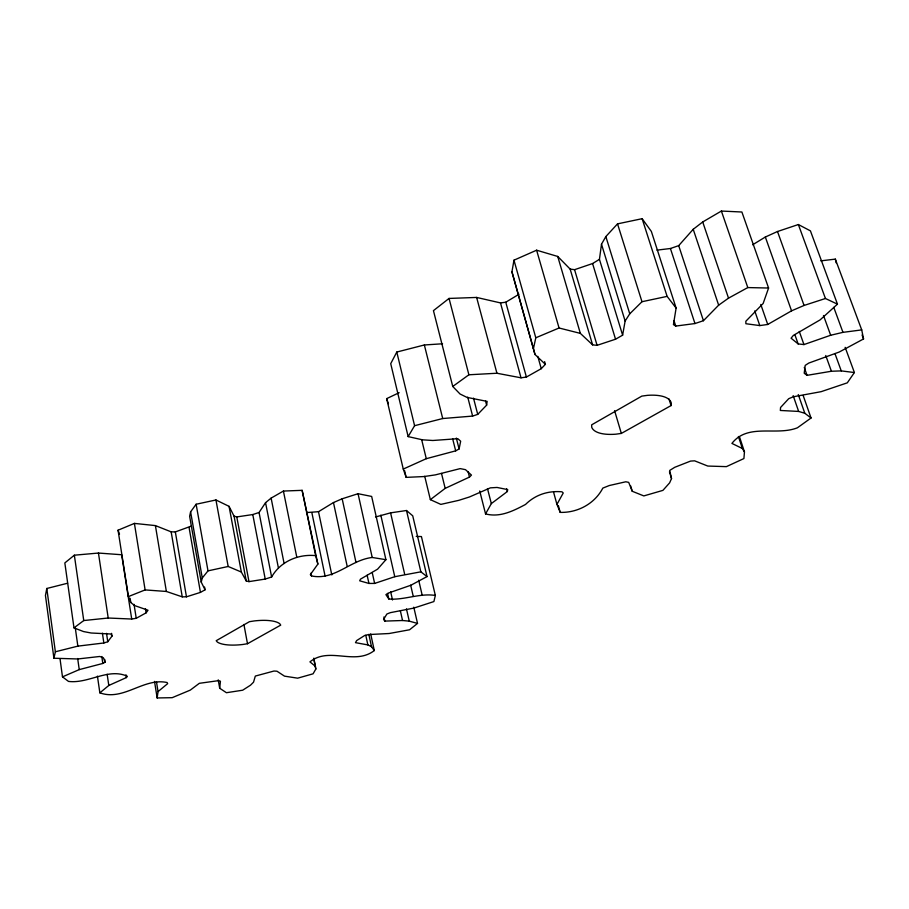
<?xml version="1.0" encoding="UTF-8"?>
<svg xmlns="http://www.w3.org/2000/svg" width="909" height="909" viewBox="0 0 909 909"><rect width="100%" height="100%" fill="white"/><g stroke="black" fill="none" stroke-linecap="round" stroke-linejoin="round"><path stroke-width="1.36" d="M739.653 437.286L744.46 451.898L743.914 458.556L726.393 466.635L707.781 466.056L694.624 460.829L690.59 461.079L674.751 467.294L669.706 470.442L671.524 478.543L669.615 482.872L662.9 490.383L643.822 495.916L632.244 491.269L628.698 482.372L625.801 481.781L609.257 485.542L602.826 488.11C594.702 503.722 577.658 512.881 560.217 512.381L556.933 504.393L553.581 492.167M671.058 405.573L671.274 403.073A41.587 16.146 -16.9 0 0 647.549 395.335L641.822 396.108L591.668 424.833L591.725 427.241A41.587 16.146 -16.9 0 0 615.859 434.184L621.347 433.423L671.058 405.573L668.967 398.915M313.855 658.127L315.821 669.058L313.071 673.819L297.652 678.171L284.506 676.148L276.961 671.206L273.973 671.035L255.315 676.069L253.543 682.182L250.486 685.216L242.658 690.215L226.421 692.715L219.694 688.238L220.433 681.25L218.705 680.625L199.332 683.318L190.288 690.113L172.176 697.68L157.155 697.953L154.519 681.409M424.73 476.305L430.355 499.643L445.183 488.372L469.464 477.089L471.453 475.089L465.488 469.658L460.181 468.612L435.354 474.884L423.924 476.555L406.175 477.373L403.266 469.067L426.287 458.693L455.682 450.853L459.09 448.955L460.67 441.217L457.818 438.695L432.832 440.49L422.492 439.82L408.152 436.604L414.584 425.696L442.717 418.538L472.623 416.083L477.725 414.379L486.622 405.153L487.144 401.392L466.976 397.392L460.034 393.995L452.75 386.461L468.896 374.781L496.928 373.247L521.027 377.814L526.402 377.053L541.253 368.679L545.389 364.327L534.992 354.487L533.435 348.67L535.799 337.784L559.058 328.001L580.351 333.376L592.611 344.875L597.088 345.329L615.541 339.216L622.62 335.171L599.44 259.349L601.497 244.203L605.849 236.567L617.529 223.864L642.129 218.694L651.355 231.431L676.114 308.06L673.444 324.593L675.739 326.081L694.965 323.547L703.441 320.707L718.655 305.174L728.518 298.152L747.8 287.574L768.582 288.028L763.14 303.492L745.846 321.241L745.88 323.729L759.799 325.581L767.741 324.468L791.557 310.833L804.067 305.447L825.44 298.504L837.462 304.151L820.123 319.888L793.352 335.41L791.08 338.193L798.136 343.909L803.954 344.579L830.678 335.251L842.961 332.353L861.721 329.899L863.55 338.943L839.177 352.056L808.783 363.066L805.215 365.384L804.204 373.235L807.056 375.337L831.417 371.247L841.257 370.895L854.392 372.531L845.154 347.34M157.155 697.953L158.041 691.601L156.484 681.852M534.992 354.487L511.937 271.825L513.971 260.179L536.605 250.202L557.728 256.452L570.148 269.098L592.611 344.875M622.62 335.171L625.131 321.025L629.755 313.821L641.981 301.72L667.115 296.379L676.114 308.06M67.607 583.226L46.791 588.487L45.45 595.497L53.915 658.241L77.788 658.968L99.729 656.48L103.365 657.73L105.126 662.184L102.808 663.456L79.242 669.615L62.482 676.853L60.039 658.877M556.933 504.393L563.239 493.008L561.978 491.803C548.195 490.587 535.435 494.678 525.516 504.461C513.119 511.006 499.939 517.71 485.565 513.915L491.337 503.597L507.347 491.519L507.711 489.61L497.018 487.451L490.326 487.86L469.453 496.973L458.818 500.336L440.831 504.393L430.355 499.643M306.515 512.562L318.502 511.699L333.467 502.552L342.159 498.791L358.055 493.712L371.656 496.439L385.916 559.683L372.213 557.478C350.363 559.933 334.432 580.76 311.526 575.942L310.355 574.613L317.866 564.103L315.662 555.638C298.357 553.831 280.302 561.557 271.621 577.01L265.223 579.067L248.975 581.624L246.248 580.965L234.067 516.153L229.057 506.347L215.944 499.973L196.128 504.245L190.595 511.858L189.64 516.289L201.23 582.112L205.059 589.793L200.446 592.395L186.459 596.815L182.243 596.849L166.37 591.464L145.11 589.918L128.43 596.565L130.794 602.531L134.589 605.564L148.008 610.234L146.11 612.848L136.236 618.302L131.714 619.04L108.205 618.018L83.753 620.552L73.993 627.88L64.834 562.921L74.345 555.194L98.445 553.047L121.67 554.74L131.714 619.04M53.915 658.241L55.369 651.776L46.791 588.487M416.231 536.412L421.424 536.56L435.343 595.44L433.9 601.565L413.8 608.098L390.336 612.655L386.882 614.018L383.587 619.415L384.837 621.097L402.551 620.506L409.255 621.142L417.526 623.415L413.788 607.189M201.23 582.112L202.275 577.999L190.595 511.858M442.569 343.772L424.355 344.977L396.79 352.044L390.722 363.668L408.152 436.604M234.067 516.153L236.783 516.926L252.782 514.551L259.054 512.483L265.553 502.666L271.121 498.109L283.415 491.053L302.129 490.337L317.866 564.103M854.392 372.531L847.302 382.837L821.157 391.665L793.421 396.756L788.717 398.687L780.57 407.471L780.331 410.459L798.659 411.436L804.806 413.265L811.044 418.004L797.409 427.798C776.104 436.24 747.959 422.833 731.915 443.41L742.369 448.501L744.46 451.898M55.369 651.776L77.856 646.129L103.853 642.981L107.773 641.743L112.012 636.107L111.591 633.346M97.433 676.137L99.854 692.84L108.807 685.466L126.408 677.569L127.385 676.307C108.478 667.524 88.491 683.932 68.493 681.409L62.482 676.853M202.275 577.999L208.002 570.863L228.17 566.477L241.34 572.045L246.248 580.965M385.916 559.683L377.599 569.159L360.464 579.169L359.691 580.806L368.94 583.442L374.633 583.43L394.767 576.704L420.844 571.829L427.025 576.579L410.902 585.237L388.098 593.157L385.916 594.645L388.825 598.997C404.039 600.349 419.628 592.963 435.343 595.44M656.934 250.134L670.422 248.509L678.693 245.635L693.215 229.295L702.714 221.966L721.382 211.047L741.892 212.013L768.582 288.028M158.041 691.601L167.642 683.659L167.154 682.534C143.577 677.41 123.579 701.407 99.854 692.84M417.526 623.415L409.573 629.778L389.12 633.516L368.577 634.562L364.714 635.471L356.635 640.595L355.487 642.652L367.861 644.913L371.52 646.719L374.303 650.56C354.749 665.786 329.092 646.276 309.935 661.877L315.537 666.433M518.982 294.266L505.768 302.22L500.495 302.913L476.634 297.436L449.046 298.436L433.445 310.639L452.75 386.461M752.652 244.782L765.333 237.022L777.502 231.511L798.363 224.534L810.43 230.875L837.462 304.151M570.148 269.098L574.568 269.689L592.577 263.542L599.44 259.349M128.43 596.565L118.045 530.208L134.407 523.402L155.405 525.595L171.165 531.845L175.335 531.913L191.31 526.095M247.487 643.731L280.711 625.131L279.756 623.733A33.758 10.772 -11 0 0 254.361 620.915L249.441 621.688L216.206 640.709L217.331 642.049A33.758 10.772 -11 0 0 242.748 644.492L247.487 643.731L243.919 624.46M403.266 469.067L386.666 398.631L399.142 392.699M375.542 516.982L390.586 512.858L406.493 510.506L412.731 515.823L427.025 576.579M820.816 260.86L835.326 259.122L861.721 329.899M73.993 627.88L83.537 631.562L91.139 633.005L110.932 634.005L112.012 636.107M862.073 334.978L863.55 338.943M118.045 530.208L119.511 534.14M833.78 307.367L842.961 332.353M798.363 224.534L825.44 298.504M823.497 315.514L830.678 335.251M834.951 353.556L841.257 370.895M825.736 355.499L831.417 371.247M777.502 231.511L804.067 305.447M799.284 331.444L803.954 344.579M765.333 237.022L791.557 310.833M794.875 334.682L798.136 343.909M804.272 367.429L807.056 375.337M803.147 395.46L811.044 418.004M798.272 394.551L804.806 413.265M793.171 395.642L798.659 411.436M760.799 304.47L767.741 324.468M721.382 211.047L747.8 287.574M754.743 310.901L759.799 325.581M702.714 221.966L728.518 298.152M386.666 398.631L388.416 403.801M693.215 229.295L718.655 305.174M678.693 245.635L703.441 320.707M738.415 436.49L742.369 448.501M670.422 248.509L694.965 323.547M642.129 218.694L667.115 296.379M674.012 320.695L675.739 326.081M617.529 223.864L641.981 301.72M605.849 236.567L629.755 313.821M601.497 244.203L625.131 321.025M669.456 471.816L671.524 478.543M592.577 263.542L615.541 339.216M574.568 269.689L597.088 345.329M614.598 410.698L621.347 433.423M630.653 485.895L632.244 491.269M557.728 256.452L580.351 333.376M536.605 250.202L559.058 328.001M544.627 361.646L545.389 364.327M513.971 260.179L535.799 337.784M537.81 356.385L541.253 368.679M511.937 271.825L533.435 348.67M505.768 302.22L526.402 377.053M558.376 505.665L560.217 512.381M500.495 302.913L521.027 377.814M476.634 297.436L496.928 373.247M485.542 401.062L486.622 405.153M506.643 488.815L507.347 491.519M449.046 298.436L468.896 374.781M473.509 398.142L477.725 414.379M467.737 397.142L472.623 416.083M487.485 488.599L491.337 503.597M479.725 490.974L485.565 513.915M468.09 471.635L469.464 477.089M456.341 438.07L459.09 448.955M452.614 438.627L455.682 450.853M424.355 344.977L442.717 418.538M441.513 473.441L445.183 488.372M421.662 439.649L426.287 458.693M396.79 352.044L414.584 425.696M404.562 470.532L406.175 477.373M406.493 510.506L420.844 571.829M418.697 580.237L422.231 595.384M410.663 585.146L413.209 596.19M390.586 512.858L404.698 574.352M406.459 608.882L409.255 621.142M380.814 515.164L394.767 576.704M400.38 610.928L402.551 620.506M390.643 591.668L392.518 599.974M387.609 593.577L388.825 598.997M358.055 493.712L372.213 557.478M383.916 616.972L384.837 621.097M372.213 572.511L374.633 583.43M367.134 575.227L368.94 583.442M835.326 259.122L836.121 262.792M342.159 498.791L356.01 562.512M370.69 633.937L374.303 650.56M368.861 634.459L371.52 646.719M365.793 635.334L367.861 644.913M333.467 502.552L347.147 566.171M318.502 511.699L331.808 574.942M311.878 512.733L325.081 576.045M302.129 490.337L315.662 555.638M310.958 573.17L311.526 575.942M283.415 491.053L296.698 556.728M314.15 660.775L315.821 669.058M271.121 498.109L284.108 563.5M265.553 502.666L278.381 567.83M259.054 512.483L271.621 577.01M252.782 514.551L265.223 579.067M236.783 516.926L248.975 581.624M229.057 506.347L241.34 572.045M215.944 499.973L228.17 566.477M196.128 504.245L208.002 570.863M204.57 587.021L205.059 589.793M218.217 679.864L219.694 688.238M189.061 527.459L200.446 592.395M175.335 531.913L186.459 596.815M171.165 531.845L182.243 596.849M155.405 525.595L166.37 591.464M134.407 523.402L145.11 589.918M145.44 608.644L146.11 612.848M134.043 604.337L136.236 618.302M130.135 598.338L130.794 602.531M125.987 674.819L126.408 677.569M98.445 553.047L108.205 618.018M106.523 633.357L107.773 641.743M102.41 633.209L103.853 642.981M107.148 674.251L108.807 685.466M104.705 659.4L105.126 662.184M101.785 656.514L102.808 663.456M74.345 555.194L83.753 620.552M75.277 627.858L77.856 646.129M77.674 658.514L79.242 669.615"/></g></svg>
